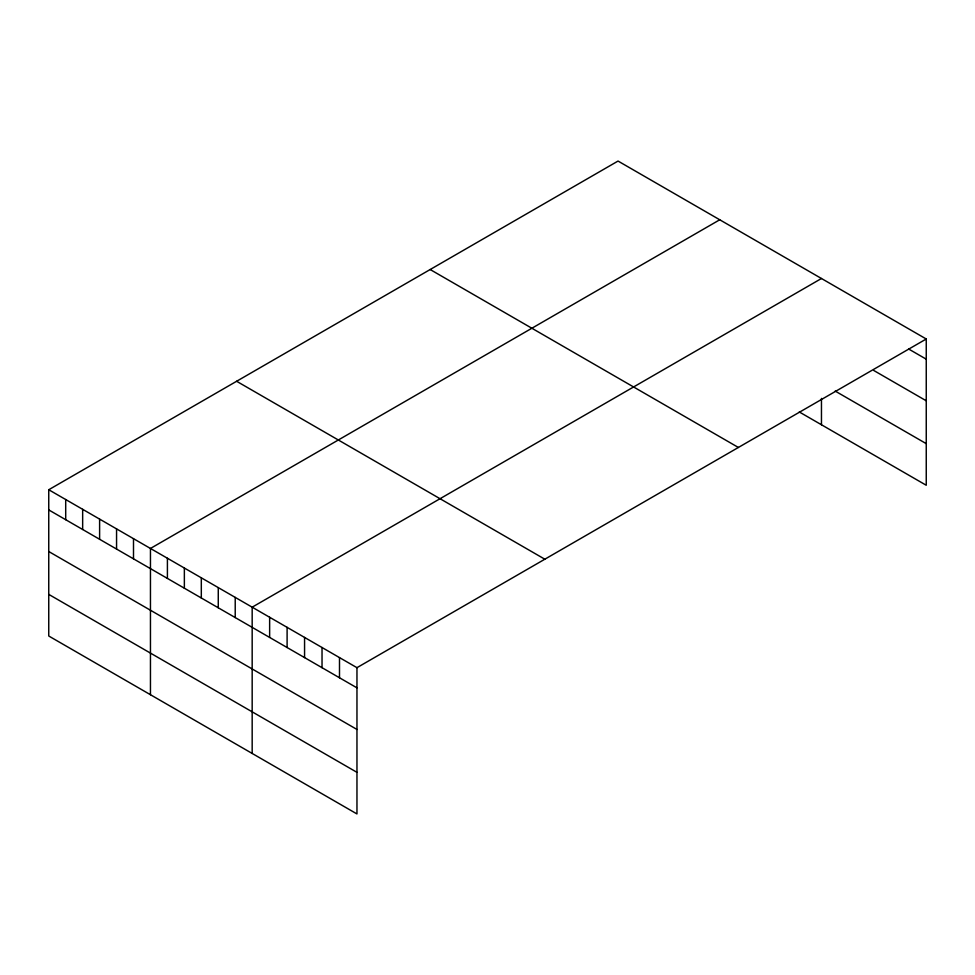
<?xml version="1.0" encoding="UTF-8"?>
<svg xmlns="http://www.w3.org/2000/svg" width="975" height="975" viewBox="0 0 975 975"><rect width="100%" height="100%" fill="white"/><g stroke="black" fill="none" stroke-linecap="round" stroke-linejoin="round"><path stroke-width="1.46" d="M48.75 489.742L356.96 667.68L356.96 813.942L48.75 636.005L48.75 489.742L618.04 161.058L926.25 338.995L926.25 485.258L799.293 411.962M719.745 219.777L150.455 548.462L150.455 694.724M821.462 278.497L252.172 607.181L252.172 753.443M356.96 667.68L926.25 338.995M908.785 349.087L926.25 359.178M873.856 370.537L926.25 400.786M835.185 391.072L926.25 443.649M430.17 269.527L738.38 447.464M236.62 381.274L544.83 559.211M48.75 509.913L356.96 687.85M48.75 551.521L356.96 729.458M48.75 594.384L356.96 772.334M821.462 398.409L821.462 424.759M339.495 657.601L339.495 677.771M322.03 647.51L322.03 667.68M304.566 637.431L304.566 657.601M287.101 627.339L287.101 647.522M269.636 617.26L269.636 637.431M235.219 597.395L235.219 617.565M218.266 587.608L218.266 607.778M201.313 577.822L201.313 597.992M184.36 568.035L184.36 588.205M167.408 558.248L167.408 578.419M133.502 538.675L133.502 558.846M116.561 528.889L116.561 549.059M99.608 519.102L99.608 539.273M82.656 509.316L82.656 529.486M65.703 499.529L65.703 519.699"/></g></svg>
